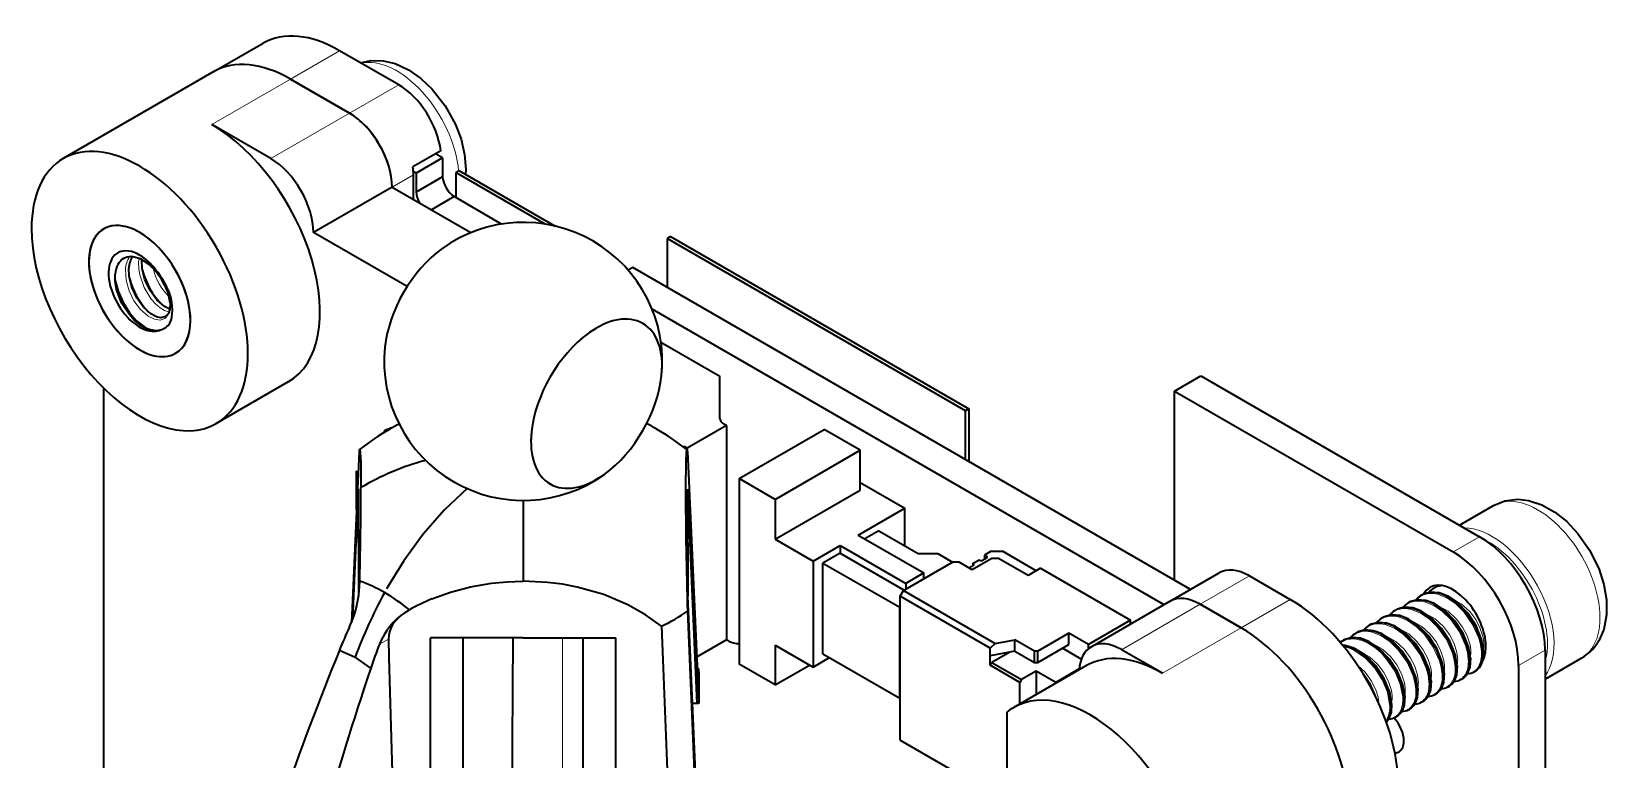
# Model space of a CAD drawing. Extents: x 377 to 822, y 181 to 641.
# Drawn here: x 672.77 to 706.75, y 615.45 to 631.16 of the extents above; entities that cross this region are included whole.
import ezdxf

# ---------------------------------------------------------------- set-up
doc = ezdxf.new("R2010")
doc.units = 0

msp = doc.modelspace()

# ---------------------------------------------------------------- linework, layer by layer
at = {"color": 7, "lineweight": 35, "ltscale": 0.030619}
for p, q in [((676.71, 630.29), (677.771, 630.903)), ((691.582, 619.093), (692.643, 619.706))]:
    msp.add_line(p, q, dxfattribs=at)
at = {"color": 7, "lineweight": 13, "ltscale": 0.030619}
for p, q in [((678.36, 630.127), (679.421, 630.739)), ((679.633, 629.392), (680.694, 630.004)), ((697.982, 618.798), (699.043, 619.41)), ((698.866, 618.288), (699.927, 618.9))]:
    msp.add_line(p, q, dxfattribs=at)
at = {"color": 7, "lineweight": 35, "ltscale": 0.036742}
for p, q in [((680.694, 630.004), (679.421, 630.739)), ((678.36, 630.127), (679.633, 629.392)), ((679.633, 629.392), (678.36, 630.127))]:
    msp.add_line(p, q, dxfattribs=at)
at = {"color": 7, "lineweight": 35, "ltscale": 0.093897}
msp.add_line((676.71, 630.29), (673.458, 628.412), dxfattribs=at)
at = {"color": 7, "lineweight": 13, "ltscale": 0.048991}
msp.add_line((678.36, 630.127), (676.663, 629.147), dxfattribs=at)
at = {"color": 7, "lineweight": 13, "ltscale": 0.048989}
for p, q in [((679.633, 629.392), (677.936, 628.412)), ((697.982, 618.798), (696.285, 617.818))]:
    msp.add_line(p, q, dxfattribs=at)
at = {"color": 7, "lineweight": 35, "ltscale": 0.036743}
msp.add_line((677.936, 628.412), (676.663, 629.147), dxfattribs=at)
at = {"color": 7, "lineweight": 35, "ltscale": 0.017352}
msp.add_line((681.602, 628.582), (681.001, 628.235), dxfattribs=at)
at = {"color": 7, "lineweight": 35, "ltscale": 0.004398}
msp.add_line((681.642, 628.429), (681.49, 628.517), dxfattribs=at)
at = {"color": 7, "lineweight": 35, "ltscale": 0.016432}
for p, q in [((681.642, 628.429), (681.073, 628.1)), ((681.642, 628.021), (681.073, 627.692)), ((697.428, 623.397), (697.997, 623.726))]:
    msp.add_line(p, q, dxfattribs=at)
at = {"color": 7, "lineweight": 35, "ltscale": 0.010208}
for p, q in [((681.642, 628.429), (681.642, 628.021)), ((681.073, 628.1), (681.073, 627.692))]:
    msp.add_line(p, q, dxfattribs=at)
at = {"color": 7, "lineweight": 13, "ltscale": 0.013267}
msp.add_line((680.552, 627.8), (681.012, 628.065), dxfattribs=at)
at = {"color": 7, "lineweight": 35, "ltscale": 0.00181}
msp.add_line((681.073, 628.1), (681.01, 628.136), dxfattribs=at)
at = {"color": 7, "lineweight": 35, "ltscale": 0.013268}
msp.add_line((681.012, 627.534), (681.012, 628.065), dxfattribs=at)
at = {"color": 7, "lineweight": 35, "ltscale": 0.002042}
for p, q in [((681.995, 628.154), (681.925, 628.113)), ((692.992, 623.014), (692.921, 622.973)), ((693.332, 619.859), (693.332, 619.777))]:
    msp.add_line(p, q, dxfattribs=at)
at = {"color": 7, "lineweight": 35, "ltscale": 0.013544}
msp.add_line((681.925, 628.113), (681.925, 627.572), dxfattribs=at)
at = {"color": 7, "lineweight": 35, "ltscale": 0.055654}
msp.add_line((683.853, 627), (681.925, 628.113), dxfattribs=at)
at = {"color": 7, "lineweight": 35, "ltscale": 0.059807}
msp.add_line((681.995, 628.154), (684.067, 626.958), dxfattribs=at)
at = {"color": 7, "lineweight": 35, "ltscale": 0.04899}
for p, q in [((680.552, 627.8), (678.855, 626.82)), ((689.846, 617.727), (689.846, 619.687)), ((691.501, 616.772), (691.501, 618.732)), ((697.333, 618.862), (695.635, 617.883))]:
    msp.add_line(p, q, dxfattribs=at)
at = {"color": 7, "lineweight": 35, "ltscale": 0.049107}
msp.add_line((680.552, 627.8), (682.253, 626.818), dxfattribs=at)
at = {"color": 7, "lineweight": 35, "ltscale": 0.014102}
msp.add_line((681.889, 627.592), (681.401, 627.31), dxfattribs=at)
at = {"color": 7, "lineweight": 35, "ltscale": 0.029553}
msp.add_line((682.913, 627.001), (681.889, 627.592), dxfattribs=at)
at = {"color": 7, "lineweight": 35, "ltscale": 0.058329}
msp.add_line((680.876, 625.653), (678.855, 626.82), dxfattribs=at)
at = {"color": 7, "lineweight": 35, "ltscale": 0.002041}
msp.add_line((686.555, 626.73), (686.484, 626.689), dxfattribs=at)
at = {"color": 7, "lineweight": 35, "ltscale": 0.026404}
for p, q in [((686.484, 626.689), (686.484, 625.633)), ((692.921, 621.917), (692.921, 622.973))]:
    msp.add_line(p, q, dxfattribs=at)
at = {"color": 7, "lineweight": 35, "ltscale": 0.185817}
msp.add_line((692.921, 622.973), (686.484, 626.689), dxfattribs=at)
at = {"color": 7, "lineweight": 35, "ltscale": 0.185819}
msp.add_line((686.555, 626.73), (692.992, 623.014), dxfattribs=at)
at = {"color": 7, "lineweight": 35, "ltscale": 0.000546659}
msp.add_line((675.158, 626.233), (675.157, 626.211), dxfattribs=at)
at = {"color": 7, "lineweight": 35, "ltscale": 0.000505142}
msp.add_line((675.553, 625.878), (675.543, 625.861), dxfattribs=at)
at = {"color": 7, "lineweight": 35, "ltscale": 0.002812}
msp.add_line((685.743, 626.061), (685.646, 626.005), dxfattribs=at)
at = {"color": 7, "lineweight": 35, "ltscale": 0.347245}
msp.add_line((697.772, 619.116), (685.743, 626.061), dxfattribs=at)
at = {"color": 7, "lineweight": 35, "ltscale": 0.318718}
msp.add_line((697.203, 618.787), (686.162, 625.162), dxfattribs=at)
at = {"color": 7, "lineweight": 35, "ltscale": 0.0367}
msp.add_line((686.352, 624.451), (687.623, 623.717), dxfattribs=at)
at = {"color": 7, "lineweight": 35, "ltscale": 0.455643}
msp.add_line((674.33, 623.463), (674.33, 605.237), dxfattribs=at)
at = {"color": 7, "lineweight": 35, "ltscale": 0.044908}
msp.add_line((678.313, 623.595), (676.758, 622.697), dxfattribs=at)
at = {"color": 7, "lineweight": 35, "ltscale": 0.022701}
msp.add_line((687.623, 622.809), (687.623, 623.717), dxfattribs=at)
at = {"color": 7, "lineweight": 35, "ltscale": 0.173506}
msp.add_line((697.997, 623.726), (704.008, 620.256), dxfattribs=at)
at = {"color": 7, "lineweight": 35, "ltscale": 0.173505}
msp.add_line((697.428, 623.397), (703.438, 619.927), dxfattribs=at)
at = {"color": 7, "lineweight": 35, "ltscale": 0.102063}
msp.add_line((697.428, 619.315), (697.428, 623.397), dxfattribs=at)
at = {"color": 7, "lineweight": 35, "ltscale": 0.028445}
msp.add_line((692.992, 623.014), (692.992, 621.876), dxfattribs=at)
at = {"color": 7, "lineweight": 35, "ltscale": 0.000861375}
msp.add_line((680.387, 622.507), (680.388, 622.541), dxfattribs=at)
at = {"color": 7, "lineweight": 35, "ltscale": 0.000839233}
msp.add_line((680.388, 622.508), (680.388, 622.541), dxfattribs=at)
at = {"color": 7, "lineweight": 35, "ltscale": 0.024495}
msp.add_line((687.765, 622.656), (686.916, 622.166), dxfattribs=at)
at = {"color": 7, "lineweight": 35, "ltscale": 0.001545}
msp.add_line((687.765, 622.656), (687.711, 622.687), dxfattribs=at)
at = {"color": 7, "lineweight": 35, "ltscale": 0.115596}
msp.add_line((687.765, 622.656), (687.765, 618.032), dxfattribs=at)
at = {"color": 7, "lineweight": 35, "ltscale": 0.053073}
msp.add_line((688.036, 621.508), (689.875, 622.569), dxfattribs=at)
at = {"color": 7, "lineweight": 35, "ltscale": 0.022453}
msp.add_line((690.652, 622.12), (689.875, 622.569), dxfattribs=at)
at = {"color": 7, "lineweight": 35, "ltscale": 0.092337}
msp.add_line((679.839, 622.092), (679.674, 618.402), dxfattribs=at)
at = {"color": 7, "lineweight": 35, "ltscale": 0.000875854}
msp.add_line((686.87, 622.193), (686.835, 622.193), dxfattribs=at)
at = {"color": 7, "lineweight": 35, "ltscale": 0.000650671}
msp.add_line((686.868, 622.167), (686.87, 622.193), dxfattribs=at)
at = {"color": 7, "lineweight": 35, "ltscale": 0.001346}
msp.add_line((686.916, 622.166), (686.87, 622.193), dxfattribs=at)
at = {"color": 7, "lineweight": 35, "ltscale": 0.001138}
msp.add_line((686.916, 622.166), (686.916, 622.12), dxfattribs=at)
at = {"color": 7, "lineweight": 35, "ltscale": 0.13559}
msp.add_line((686.922, 622.092), (687.165, 616.673), dxfattribs=at)
at = {"color": 7, "lineweight": 35, "ltscale": 0.053071}
msp.add_line((688.814, 621.059), (690.652, 622.12), dxfattribs=at)
at = {"color": 7, "lineweight": 35, "ltscale": 0.021432}
for p, q in [((690.652, 621.263), (690.652, 622.12)), ((688.814, 617.915), (688.814, 617.058)), ((688.814, 617.058), (689.556, 617.487))]:
    msp.add_line(p, q, dxfattribs=at)
at = {"color": 7, "lineweight": 35, "ltscale": 0.020412}
msp.add_line((679.774, 621.666), (679.774, 620.849), dxfattribs=at)
at = {"color": 7, "lineweight": 35, "ltscale": 0.001306}
msp.add_line((679.819, 621.64), (679.774, 621.666), dxfattribs=at)
at = {"color": 7, "lineweight": 35, "ltscale": 0.001736}
msp.add_line((679.774, 621.666), (679.818, 621.612), dxfattribs=at)
at = {"color": 7, "lineweight": 35, "ltscale": 0.100021}
msp.add_line((688.036, 621.508), (688.036, 617.507), dxfattribs=at)
at = {"color": 7, "lineweight": 35, "ltscale": 0.022454}
for p, q in [((688.814, 621.059), (688.036, 621.508)), ((688.814, 617.058), (688.036, 617.507))]:
    msp.add_line(p, q, dxfattribs=at)
at = {"color": 7, "lineweight": 35, "ltscale": 0.02776}
msp.add_line((690.652, 621.426), (691.614, 620.871), dxfattribs=at)
at = {"color": 7, "lineweight": 35, "ltscale": 0.06991}
msp.add_line((679.706, 618.486), (679.829, 621.279), dxfattribs=at)
at = {"color": 7, "lineweight": 35, "ltscale": 0.028868}
for p, q in [((679.829, 620.125), (679.829, 621.279)), ((686.933, 620.125), (686.933, 621.279))]:
    msp.add_line(p, q, dxfattribs=at)
at = {"color": 7, "lineweight": 35, "ltscale": 0.043626}
msp.add_line((683.381, 621.039), (683.381, 619.293), dxfattribs=at)
at = {"color": 7, "lineweight": 35, "ltscale": 0.115707}
msp.add_line((687.136, 616.656), (686.933, 621.279), dxfattribs=at)
at = {"color": 7, "lineweight": 35, "ltscale": 0.053072}
msp.add_line((688.814, 620.201), (690.652, 621.263), dxfattribs=at)
at = {"color": 7, "lineweight": 35, "ltscale": 0.021434}
msp.add_line((688.814, 621.059), (688.814, 620.201), dxfattribs=at)
at = {"color": 7, "lineweight": 35, "ltscale": 0.000364382}
msp.add_line((679.774, 620.849), (679.783, 620.838), dxfattribs=at)
at = {"color": 7, "lineweight": 35, "ltscale": 0.029088}
msp.add_line((690.607, 620.289), (691.614, 620.871), dxfattribs=at)
at = {"color": 7, "lineweight": 35, "ltscale": 0.020413}
msp.add_line((691.614, 620.054), (691.614, 620.871), dxfattribs=at)
at = {"color": 7, "lineweight": 35, "ltscale": 0.021302}
msp.add_line((703.575, 620.506), (704.313, 620.932), dxfattribs=at)
at = {"color": 7, "lineweight": 35, "ltscale": 0.008676}
msp.add_line((691.048, 620.381), (690.748, 620.208), dxfattribs=at)
at = {"color": 7, "lineweight": 35, "ltscale": 0.024494}
msp.add_line((691.048, 620.381), (691.897, 619.891), dxfattribs=at)
at = {"color": 7, "lineweight": 35, "ltscale": 0.028867}
for p, q in [((679.829, 620.125), (679.829, 618.97)), ((686.933, 620.125), (686.933, 618.97))]:
    msp.add_line(p, q, dxfattribs=at)
at = {"color": 7, "lineweight": 35, "ltscale": 0.023679}
for p, q in [((688.814, 620.201), (689.634, 619.728)), ((688.814, 617.915), (689.634, 617.442))]:
    msp.add_line(p, q, dxfattribs=at)
at = {"color": 7, "lineweight": 35, "ltscale": 0.016841}
msp.add_line((689.634, 619.728), (690.218, 620.065), dxfattribs=at)
at = {"color": 7, "lineweight": 35, "ltscale": 0.040825}
for p, q in [((690.218, 620.065), (691.632, 619.248)), ((690.607, 620.289), (692.021, 619.473))]:
    msp.add_line(p, q, dxfattribs=at)
at = {"color": 7, "lineweight": 35, "ltscale": 0.004083}
msp.add_line((690.218, 620.065), (690.218, 619.901), dxfattribs=at)
at = {"color": 7, "lineweight": 13, "ltscale": 0.016433}
msp.add_line((703.438, 619.927), (704.008, 620.256), dxfattribs=at)
at = {"color": 7, "lineweight": 35, "ltscale": 0.012694}
msp.add_line((679.854, 619.296), (679.865, 619.804), dxfattribs=at)
at = {"color": 7, "lineweight": 35, "ltscale": 0.057155}
msp.add_line((689.634, 619.728), (689.634, 617.442), dxfattribs=at)
at = {"color": 7, "lineweight": 35, "ltscale": 0.010718}
msp.add_line((690.218, 619.901), (689.846, 619.687), dxfattribs=at)
at = {"color": 7, "lineweight": 35, "ltscale": 0.047765}
for p, q in [((689.846, 619.687), (691.501, 618.732)), ((689.846, 617.727), (691.501, 616.772))]:
    msp.add_line(p, q, dxfattribs=at)
at = {"color": 7, "lineweight": 35, "ltscale": 0.039895}
msp.add_line((690.218, 619.901), (691.6, 619.103), dxfattribs=at)
at = {"color": 7, "lineweight": 35, "ltscale": 0.010608}
msp.add_line((691.897, 619.891), (692.321, 619.891), dxfattribs=at)
at = {"color": 7, "lineweight": 35, "ltscale": 0.009277}
msp.add_line((692.321, 619.891), (692.643, 619.706), dxfattribs=at)
at = {"color": 7, "lineweight": 35, "ltscale": 0.003535}
for p, q in [((692.784, 619.706), (692.643, 619.706)), ((693.633, 619.787), (693.491, 619.787))]:
    msp.add_line(p, q, dxfattribs=at)
at = {"color": 7, "lineweight": 35, "ltscale": 0.008165}
msp.add_line((693.067, 619.542), (692.784, 619.706), dxfattribs=at)
at = {"color": 7, "lineweight": 35, "ltscale": 0.012248}
for p, q in [((693.491, 619.787), (693.067, 619.542)), ((695.577, 617.93), (695.153, 618.175)), ((693.986, 617.787), (694.41, 617.542)), ((694.87, 617.113), (694.446, 617.358))]:
    msp.add_line(p, q, dxfattribs=at)
at = {"color": 7, "lineweight": 35, "ltscale": 0.001074}
msp.add_line((693.079, 619.674), (693.079, 619.631), dxfattribs=at)
at = {"color": 7, "lineweight": 35, "ltscale": 0.003061}
msp.add_line((693.086, 619.684), (693.192, 619.745), dxfattribs=at)
at = {"color": 7, "lineweight": 35, "ltscale": 0.000204405}
msp.add_line((693.228, 619.745), (693.235, 619.741), dxfattribs=at)
at = {"color": 7, "lineweight": 35, "ltscale": 0.003316}
msp.add_line((693.27, 619.741), (693.385, 619.808), dxfattribs=at)
at = {"color": 7, "lineweight": 35, "ltscale": 0.004084}
msp.add_line((693.474, 619.94), (693.332, 619.859), dxfattribs=at)
at = {"color": 7, "lineweight": 35, "ltscale": 0.001531}
msp.add_line((693.332, 619.859), (693.385, 619.828), dxfattribs=at)
at = {"color": 7, "lineweight": 13, "ltscale": 0.000511169}
msp.add_line((693.385, 619.828), (693.385, 619.808), dxfattribs=at)
at = {"color": 7, "lineweight": 35, "ltscale": 0.006186}
msp.add_line((693.474, 619.94), (693.721, 619.94), dxfattribs=at)
at = {"color": 7, "lineweight": 35, "ltscale": 0.018372}
for p, q in [((694.269, 619.42), (693.633, 619.787)), ((694.092, 617.113), (693.456, 617.481))]:
    msp.add_line(p, q, dxfattribs=at)
at = {"color": 7, "lineweight": 35, "ltscale": 0.020923}
msp.add_line((694.446, 619.522), (693.721, 619.94), dxfattribs=at)
at = {"color": 7, "lineweight": 35, "ltscale": 0.011227}
for p, q in [((692.021, 619.473), (691.632, 619.248)), ((693.88, 617.766), (693.491, 617.542))]:
    msp.add_line(p, q, dxfattribs=at)
at = {"color": 7, "lineweight": 35, "ltscale": 0.003154}
for p, q in [((692.021, 619.347), (692.021, 619.473)), ((691.632, 619.248), (691.632, 619.122))]:
    msp.add_line(p, q, dxfattribs=at)
at = {"color": 7, "lineweight": 35, "ltscale": 0.002807}
msp.add_line((692.996, 619.583), (693.093, 619.639), dxfattribs=at)
at = {"color": 7, "lineweight": 35, "ltscale": 0.000203085}
msp.add_line((693.086, 619.664), (693.093, 619.66), dxfattribs=at)
at = {"color": 7, "lineweight": 13, "ltscale": 0.000714111}
msp.add_line((693.086, 619.664), (693.086, 619.635), dxfattribs=at)
at = {"color": 7, "lineweight": 13, "ltscale": 0.000509644}
msp.add_line((693.093, 619.66), (693.093, 619.639), dxfattribs=at)
at = {"color": 7, "lineweight": 35, "ltscale": 0.007756}
msp.add_line((694.538, 619.575), (694.269, 619.42), dxfattribs=at)
at = {"color": 7, "lineweight": 35, "ltscale": 0.056135}
for p, q in [((694.538, 619.575), (696.482, 618.452)), ((693.456, 617.848), (691.511, 618.971)), ((691.511, 615.868), (693.456, 614.745))]:
    msp.add_line(p, q, dxfattribs=at)
at = {"color": 7, "lineweight": 35, "ltscale": 0.030617}
msp.add_line((697.333, 618.862), (698.393, 619.475), dxfattribs=at)
at = {"color": 7, "lineweight": 35, "ltscale": 0.025516}
for p, q in [((699.043, 619.41), (699.927, 618.9)), ((698.866, 618.288), (697.982, 618.798)), ((697.982, 618.798), (698.866, 618.288))]:
    msp.add_line(p, q, dxfattribs=at)
at = {"color": 7, "lineweight": 35, "ltscale": 0.00269}
msp.add_line((679.852, 619.189), (679.854, 619.296), dxfattribs=at)
at = {"color": 7, "lineweight": 35, "ltscale": 0.000200698}
msp.add_line((680.385, 619.043), (680.389, 619.05), dxfattribs=at)
at = {"color": 7, "lineweight": 35, "ltscale": 3.20798e-05}
msp.add_line((680.389, 619.05), (680.39, 619.051), dxfattribs=at)
at = {"color": 7, "lineweight": 35, "ltscale": 0.003536}
msp.add_line((691.511, 618.971), (691.582, 619.093), dxfattribs=at)
at = {"color": 7, "lineweight": 35, "ltscale": 0.057156}
msp.add_line((691.582, 619.093), (693.562, 617.95), dxfattribs=at)
at = {"color": 7, "lineweight": 35, "ltscale": 0.0005483}
for p, q in [((702.755, 618.993), (702.774, 619.004)), ((702.19, 618.666), (702.208, 618.677)), ((701.624, 618.34), (701.643, 618.351)), ((701.058, 618.013), (701.077, 618.024)), ((703.897, 617.343), (703.916, 617.354)), ((703.331, 617.016), (703.35, 617.027)), ((702.2, 616.363), (702.219, 616.374))]:
    msp.add_line(p, q, dxfattribs=at)
at = {"color": 7, "lineweight": 35, "ltscale": 0.000547538}
for p, q in [((703.038, 619.156), (703.057, 619.167)), ((702.472, 618.83), (702.491, 618.841)), ((701.341, 618.177), (701.36, 618.188)), ((703.614, 617.179), (703.633, 617.19)), ((702.482, 616.526), (702.501, 616.537))]:
    msp.add_line(p, q, dxfattribs=at)
at = {"color": 7, "lineweight": 35, "ltscale": 0.000245899}
msp.add_line((679.828, 618.96), (679.829, 618.97), dxfattribs=at)
at = {"color": 7, "lineweight": 35, "ltscale": 0.002696}
msp.add_line((680.833, 618.623), (680.925, 618.678), dxfattribs=at)
at = {"color": 7, "lineweight": 35, "ltscale": 0.351497}
msp.add_line((686.922, 618.648), (687.524, 604.601), dxfattribs=at)
at = {"color": 7, "lineweight": 35, "ltscale": 0.13424}
msp.add_line((687.168, 613.606), (686.933, 618.97), dxfattribs=at)
at = {"color": 7, "lineweight": 35, "ltscale": 0.000294688}
for p, q in [((691.511, 618.738), (691.501, 618.732)), ((691.511, 616.778), (691.501, 616.772))]:
    msp.add_line(p, q, dxfattribs=at)
at = {"color": 7, "lineweight": 35, "ltscale": 0.077567}
msp.add_line((691.511, 615.868), (691.511, 618.971), dxfattribs=at)
at = {"color": 7, "lineweight": 35, "ltscale": 0.351962}
msp.add_line((686.363, 618.325), (686.93, 604.258), dxfattribs=at)
at = {"color": 7, "lineweight": 35, "ltscale": 0.026127}
msp.add_line((696.482, 618.452), (695.577, 617.93), dxfattribs=at)
at = {"color": 7, "lineweight": 35, "ltscale": 0.002022}
msp.add_line((696.482, 618.371), (696.482, 618.452), dxfattribs=at)
at = {"color": 7, "lineweight": 35, "ltscale": 0.000546216}
for p, q in [((701.907, 618.503), (701.926, 618.514)), ((703.048, 616.853), (703.067, 616.864))]:
    msp.add_line(p, q, dxfattribs=at)
at = {"color": 7, "lineweight": 13, "ltscale": 0.005605}
msp.add_line((680.474, 618.047), (680.28, 617.935), dxfattribs=at)
at = {"color": 7, "lineweight": 35, "ltscale": 0.010009}
msp.add_line((680.474, 618.047), (680.485, 617.647), dxfattribs=at)
at = {"color": 7, "lineweight": 35, "ltscale": 0.345399}
for p, q in [((681.381, 604.258), (681.381, 618.074)), ((685.381, 604.258), (685.381, 618.074))]:
    msp.add_line(p, q, dxfattribs=at)
at = {"color": 7, "lineweight": 35, "ltscale": 0.05}
for q in [(681.381, 618.074), (685.381, 618.074)]:
    msp.add_line((683.381, 618.074), q, dxfattribs=at)
at = {"color": 7, "lineweight": 35, "ltscale": 0.253163}
for p, q in [((682.088, 607.947), (682.088, 618.074)), ((684.674, 607.947), (684.674, 618.074))]:
    msp.add_line(p, q, dxfattribs=at)
at = {"color": 7, "lineweight": 35, "ltscale": 0.21584}
msp.add_line((682.088, 609.44), (682.088, 618.074), dxfattribs=at)
at = {"color": 7, "lineweight": 35, "ltscale": 0.193214}
msp.add_line((683.158, 618.074), (683.106, 610.345), dxfattribs=at)
at = {"color": 7, "lineweight": 13, "ltscale": 0.209367}
msp.add_line((684.225, 618.074), (684.225, 609.699), dxfattribs=at)
at = {"color": 7, "lineweight": 35, "ltscale": 0.01858}
msp.add_line((687.765, 618.032), (687.121, 617.66), dxfattribs=at)
at = {"color": 7, "lineweight": 35, "ltscale": 0.001547}
msp.add_line((687.818, 618.001), (687.765, 618.032), dxfattribs=at)
at = {"color": 7, "lineweight": 35, "ltscale": 0.010801}
msp.add_line((693.562, 617.95), (693.986, 618.032), dxfattribs=at)
at = {"color": 7, "lineweight": 35, "ltscale": 0.012247}
msp.add_line((694.41, 617.787), (693.986, 618.032), dxfattribs=at)
at = {"color": 7, "lineweight": 35, "ltscale": 0.006123}
for p, q in [((693.986, 617.787), (693.986, 618.032)), ((695.153, 617.93), (695.153, 618.175))]:
    msp.add_line(p, q, dxfattribs=at)
at = {"color": 7, "lineweight": 35, "ltscale": 0.019392}
for p, q in [((695.153, 618.175), (694.481, 617.787)), ((694.481, 617.542), (695.153, 617.93))]:
    msp.add_line(p, q, dxfattribs=at)
at = {"color": 7, "lineweight": 13, "ltscale": 0.04899}
msp.add_line((698.866, 618.288), (697.169, 617.308), dxfattribs=at)
at = {"color": 7, "lineweight": 35, "ltscale": 0.009303}
msp.add_line((679.416, 617.81), (679.754, 617.654), dxfattribs=at)
at = {"color": 7, "lineweight": 35, "ltscale": 0.010259}
msp.add_line((680.092, 617.42), (679.754, 617.654), dxfattribs=at)
at = {"color": 7, "lineweight": 35, "ltscale": 0.334859}
msp.add_line((680.485, 617.647), (680.852, 604.258), dxfattribs=at)
at = {"color": 7, "lineweight": 35, "ltscale": 0.010206}
msp.add_line((689.634, 617.442), (689.988, 617.646), dxfattribs=at)
at = {"color": 7, "lineweight": 35, "ltscale": 0.00368}
msp.add_line((693.562, 617.95), (693.456, 617.848), dxfattribs=at)
at = {"color": 7, "lineweight": 35, "ltscale": 0.004082}
msp.add_line((693.456, 617.685), (693.456, 617.848), dxfattribs=at)
at = {"color": 7, "lineweight": 35, "ltscale": 0.013502}
msp.add_line((693.986, 617.787), (693.456, 617.685), dxfattribs=at)
at = {"color": 7, "lineweight": 35, "ltscale": 0.005104}
msp.add_line((693.456, 617.481), (693.456, 617.685), dxfattribs=at)
at = {"color": 7, "lineweight": 35, "ltscale": 0.001767}
for p, q in [((694.481, 617.787), (694.41, 617.787)), ((693.456, 617.481), (693.491, 617.542)), ((694.41, 617.542), (694.481, 617.542))]:
    msp.add_line(p, q, dxfattribs=at)
at = {"color": 7, "lineweight": 35, "ltscale": 0.006125}
for p, q in [((694.41, 617.542), (694.41, 617.787)), ((694.481, 617.542), (694.481, 617.787))]:
    msp.add_line(p, q, dxfattribs=at)
at = {"color": 7, "lineweight": 35, "ltscale": 0.011777}
msp.add_line((695.419, 617.613), (695.011, 617.848), dxfattribs=at)
at = {"color": 7, "lineweight": 35, "ltscale": 0.00219}
msp.add_line((695.577, 617.842), (695.577, 617.93), dxfattribs=at)
at = {"color": 7, "lineweight": 35, "ltscale": 0.025515}
msp.add_line((697.169, 617.308), (696.285, 617.818), dxfattribs=at)
at = {"color": 7, "lineweight": 13, "ltscale": 0.016432}
msp.add_line((704.852, 617.478), (705.422, 617.806), dxfattribs=at)
at = {"color": 7, "lineweight": 35}
for p, q in [((705.422, 617.806), (705.422, 594.128)), ((704.852, 617.478), (704.852, 593.799))]:
    msp.add_line(p, q, dxfattribs=at)
at = {"color": 7, "lineweight": 35, "ltscale": 0.022834}
msp.add_line((705.422, 617.184), (706.213, 617.641), dxfattribs=at)
at = {"color": 7, "lineweight": 35, "ltscale": 0.000963922}
msp.add_line((687.132, 617.418), (687.165, 617.398), dxfattribs=at)
at = {"color": 7, "lineweight": 35, "ltscale": 0.001482}
msp.add_line((687.165, 617.339), (687.165, 617.398), dxfattribs=at)
at = {"color": 7, "lineweight": 35, "ltscale": 0.017085}
msp.add_line((687.166, 617.339), (687.166, 616.656), dxfattribs=at)
at = {"color": 7, "lineweight": 35, "ltscale": 0.018371}
msp.add_line((693.491, 617.542), (694.128, 617.174), dxfattribs=at)
at = {"color": 7, "lineweight": 35, "ltscale": 0.04491}
msp.add_line((695.519, 617.471), (693.964, 616.573), dxfattribs=at)
at = {"color": 7, "lineweight": 35, "ltscale": 0.009185}
msp.add_line((694.446, 617.358), (694.128, 617.174), dxfattribs=at)
at = {"color": 7, "lineweight": 35, "ltscale": 0.012669}
msp.add_line((694.446, 617.358), (694.446, 616.851), dxfattribs=at)
at = {"color": 7, "lineweight": 35, "ltscale": 0.014492}
msp.add_line((695.372, 617.403), (694.87, 617.113), dxfattribs=at)
at = {"color": 7, "lineweight": 35, "ltscale": 0.001768}
msp.add_line((694.128, 617.174), (694.092, 617.113), dxfattribs=at)
at = {"color": 7, "lineweight": 35, "ltscale": 0.011649}
msp.add_line((694.092, 616.647), (694.092, 617.113), dxfattribs=at)
at = {"color": 7, "lineweight": 35, "ltscale": 0.000421143}
msp.add_line((694.87, 617.113), (694.87, 617.096), dxfattribs=at)
at = {"color": 7, "lineweight": 35, "ltscale": 0.003278}
msp.add_line((687.165, 616.656), (687.034, 616.656), dxfattribs=at)
at = {"color": 7, "lineweight": 13, "ltscale": 0.000686181}
msp.add_line((701.839, 616.67), (701.84, 616.642), dxfattribs=at)
at = {"color": 7, "lineweight": 35, "ltscale": 0.00054698}
msp.add_line((702.765, 616.689), (702.784, 616.7), dxfattribs=at)
at = {"color": 7, "lineweight": 35, "ltscale": 0.083582}
msp.add_line((693.811, 616.389), (693.811, 613.046), dxfattribs=at)
at = {"color": 7, "lineweight": 13, "ltscale": 0.000823556}
msp.add_line((701.987, 616.281), (702.006, 616.308), dxfattribs=at)
at = {"color": 7, "lineweight": 35}
for points in [[(679.872, 630.478), (680.097, 630.528), (680.357, 630.524), (680.615, 630.463), (680.907, 630.329), (681.174, 630.142), (681.417, 629.912), (681.697, 629.552), (681.919, 629.148), (682.039, 628.829), (682.115, 628.504), (682.142, 628.179), (682.138, 628.072)], [(675.294, 626.143), (675.125, 626.25), (674.957, 626.296), (674.922, 626.298)], [(675.759, 625.161), (675.64, 625.221), (675.477, 625.364), (675.331, 625.564), (675.221, 625.799), (675.162, 626.041), (675.157, 626.211)], [(674.575, 625.803), (674.64, 625.55), (674.748, 625.305), (674.888, 625.086), (675.039, 624.915), (675.196, 624.789)], [(675.43, 624.702), (675.309, 624.726), (675.205, 624.771), (675.109, 624.831), (674.998, 624.923), (674.879, 625.054), (674.719, 625.303), (674.609, 625.589), (674.578, 625.766), (674.577, 625.92)], [(675.662, 625.003), (675.564, 624.981), (675.467, 625.001), (675.35, 625.063), (675.189, 625.207), (675.044, 625.407), (674.937, 625.64), (674.879, 625.88), (674.874, 626.048)], [(675.766, 625.303), (675.719, 625.523), (675.611, 625.755), (675.541, 625.863)], [(675.766, 625.303), (675.76, 625.168), (675.727, 625.071), (675.662, 625.003)], [(679.851, 622.134), (679.852, 622.135), (679.854, 622.134), (679.856, 622.132), (679.859, 622.122), (679.866, 622.074), (679.875, 621.865), (679.881, 621.314)], [(686.91, 622.134), (686.909, 622.135), (686.907, 622.134), (686.906, 622.132), (686.902, 622.122), (686.896, 622.074), (686.886, 621.865), (686.881, 621.314)], [(682.17, 621.295), (681.683, 620.834), (681.224, 620.31), (680.804, 619.737), (680.432, 619.128)], [(704.313, 620.932), (704.556, 621.031), (704.831, 621.064), (705.065, 621.038), (705.353, 620.944), (705.633, 620.786), (705.891, 620.58), (706.122, 620.334), (706.385, 619.958), (706.586, 619.545), (706.688, 619.222), (706.744, 618.896), (706.747, 618.573), (706.687, 618.257), (706.579, 618.01), (706.551, 617.964)], [(681.407, 618.914), (681.815, 619.062), (682.245, 619.174), (682.693, 619.25), (683.035, 619.282), (683.381, 619.294)], [(686.363, 618.325), (686.02, 618.57), (685.636, 618.787), (685.117, 619.005), (684.547, 619.167), (684.228, 619.228), (683.901, 619.269), (683.381, 619.293)], [(704.093, 617.799), (704.051, 618.041), (703.935, 618.33), (703.757, 618.604), (703.535, 618.833), (703.321, 618.975), (703.135, 619.045), (702.952, 619.059), (702.8, 619.018), (702.774, 619.004)], [(703.528, 617.472), (703.485, 617.714), (703.369, 618.004), (703.191, 618.277), (702.969, 618.506), (702.755, 618.649), (702.569, 618.718), (702.386, 618.733), (702.234, 618.691), (702.208, 618.677)], [(703.81, 617.636), (703.768, 617.878), (703.652, 618.167), (703.474, 618.441), (703.252, 618.669), (703.038, 618.812), (702.852, 618.882), (702.669, 618.896), (702.517, 618.854), (702.491, 618.841)], [(702.962, 617.146), (702.92, 617.388), (702.803, 617.677), (702.626, 617.951), (702.404, 618.179), (702.189, 618.322), (702.003, 618.392), (701.82, 618.406), (701.669, 618.365), (701.643, 618.351)], [(703.245, 617.309), (703.202, 617.551), (703.086, 617.84), (702.909, 618.114), (702.686, 618.343), (702.472, 618.485), (702.286, 618.555), (702.103, 618.569), (701.951, 618.528), (701.926, 618.514)], [(702.396, 616.819), (702.354, 617.061), (702.238, 617.35), (702.06, 617.624), (701.838, 617.853), (701.624, 617.996), (701.438, 618.065), (701.255, 618.079), (701.103, 618.038), (701.077, 618.024)], [(702.679, 616.982), (702.637, 617.224), (702.521, 617.514), (702.343, 617.788), (702.121, 618.016), (701.906, 618.159), (701.721, 618.228), (701.538, 618.243), (701.386, 618.201), (701.36, 618.188)], [(702.113, 616.656), (702.07, 616.9), (701.952, 617.192), (701.771, 617.468), (701.546, 617.697), (701.296, 617.854), (701.112, 617.91), (701.052, 617.917)], [(703.81, 617.636), (703.797, 617.44), (703.745, 617.304)], [(704.093, 617.799), (704.08, 617.603), (704.028, 617.467)], [(703.245, 617.309), (703.231, 617.113), (703.18, 616.977)], [(703.528, 617.472), (703.514, 617.276), (703.462, 617.141)], [(702.679, 616.982), (702.666, 616.786), (702.614, 616.651)], [(702.962, 617.146), (702.948, 616.95), (702.897, 616.814)], [(702.113, 616.656), (702.1, 616.46), (702.048, 616.324)], [(702.396, 616.819), (702.383, 616.623), (702.331, 616.487)]]:
    msp.add_lwpolyline(points, dxfattribs=at)
at = {"color": 7, "lineweight": 13}
for points in [[(675.084, 626.18), (675.086, 626.044), (675.108, 625.904), (675.203, 625.63), (675.357, 625.381), (675.45, 625.277), (675.552, 625.191), (675.646, 625.134), (675.741, 625.1)], [(674.801, 626.017), (674.815, 625.791), (674.879, 625.562), (674.985, 625.347), (675.126, 625.157), (675.291, 625.012), (675.424, 624.946), (675.552, 624.93), (675.647, 624.961), (675.717, 625.033), (675.761, 625.15), (675.768, 625.296)], [(675.768, 625.296), (675.748, 625.422), (675.709, 625.552), (675.582, 625.803), (675.543, 625.861)], [(704.049, 617.777), (704.03, 617.921), (703.991, 618.069), (703.859, 618.364), (703.669, 618.633), (703.495, 618.804), (703.304, 618.935), (703.105, 619.014), (702.993, 619.032), (702.886, 619.026), (702.797, 619.001), (702.718, 618.958), (702.646, 618.893)], [(704.068, 617.781), (704.018, 618.051), (703.903, 618.325), (703.738, 618.58), (703.531, 618.799), (703.296, 618.961), (703.173, 619.014), (703.051, 619.043), (702.894, 619.042), (702.755, 618.993)], [(704.087, 617.79), (704.037, 618.06), (703.923, 618.334), (703.758, 618.59), (703.551, 618.81), (703.315, 618.972), (703.193, 619.024), (703.071, 619.054), (702.914, 619.053), (702.774, 619.004)], [(703.483, 617.45), (703.464, 617.594), (703.425, 617.743), (703.293, 618.037), (703.103, 618.306), (702.93, 618.477), (702.738, 618.608), (702.54, 618.688), (702.427, 618.705), (702.32, 618.7), (702.232, 618.675), (702.152, 618.632), (702.08, 618.566)], [(703.503, 617.454), (703.452, 617.724), (703.338, 617.998), (703.172, 618.253), (702.965, 618.473), (702.73, 618.635), (702.607, 618.687), (702.486, 618.716), (702.329, 618.716), (702.19, 618.666)], [(703.522, 617.464), (703.471, 617.734), (703.357, 618.008), (703.192, 618.263), (702.985, 618.483), (702.75, 618.645), (702.627, 618.698), (702.505, 618.727), (702.348, 618.727), (702.208, 618.677)], [(703.766, 617.614), (703.747, 617.758), (703.708, 617.906), (703.576, 618.201), (703.386, 618.469), (703.213, 618.64), (703.021, 618.772), (702.822, 618.851), (702.71, 618.868), (702.603, 618.863), (702.515, 618.838), (702.435, 618.795), (702.363, 618.73)], [(703.785, 617.618), (703.735, 617.888), (703.621, 618.161), (703.455, 618.417), (703.248, 618.636), (703.013, 618.798), (702.89, 618.85), (702.768, 618.88), (702.612, 618.879), (702.472, 618.83)], [(703.805, 617.627), (703.754, 617.897), (703.64, 618.171), (703.475, 618.427), (703.268, 618.646), (703.032, 618.809), (702.91, 618.861), (702.788, 618.891), (702.631, 618.89), (702.491, 618.841)], [(703.129, 618.759), (703.332, 618.647), (703.513, 618.479), (703.642, 618.305), (703.742, 618.115), (703.803, 617.919), (703.819, 617.813)], [(703.412, 618.923), (703.615, 618.81), (703.796, 618.643), (703.925, 618.469), (704.024, 618.278), (704.086, 618.083), (704.102, 617.976)], [(702.918, 617.124), (702.899, 617.268), (702.86, 617.416), (702.728, 617.711), (702.537, 617.979), (702.364, 618.15), (702.173, 618.282), (701.974, 618.361), (701.862, 618.378), (701.755, 618.373), (701.666, 618.348), (701.587, 618.305), (701.514, 618.24)], [(702.937, 617.128), (702.886, 617.398), (702.772, 617.672), (702.607, 617.927), (702.4, 618.146), (702.164, 618.308), (702.042, 618.36), (701.92, 618.39), (701.763, 618.389), (701.624, 618.34)], [(702.956, 617.137), (702.906, 617.407), (702.792, 617.681), (702.626, 617.937), (702.419, 618.156), (702.184, 618.319), (702.061, 618.371), (701.939, 618.401), (701.782, 618.4), (701.643, 618.351)], [(703.2, 617.287), (703.182, 617.431), (703.142, 617.579), (703.01, 617.874), (702.82, 618.143), (702.647, 618.314), (702.456, 618.445), (702.257, 618.524), (702.145, 618.542), (702.037, 618.536), (701.949, 618.512), (701.87, 618.468), (701.797, 618.403)], [(703.22, 617.291), (703.169, 617.561), (703.055, 617.835), (702.889, 618.09), (702.682, 618.309), (702.447, 618.471), (702.325, 618.524), (702.203, 618.553), (702.046, 618.552), (701.907, 618.503)], [(703.239, 617.3), (703.189, 617.57), (703.075, 617.844), (702.909, 618.1), (702.702, 618.32), (702.467, 618.482), (702.344, 618.534), (702.222, 618.564), (702.065, 618.563), (701.926, 618.514)], [(702.564, 618.433), (702.766, 618.32), (702.947, 618.153), (703.077, 617.979), (703.176, 617.788), (703.238, 617.593), (703.253, 617.486)], [(702.846, 618.596), (703.049, 618.483), (703.23, 618.316), (703.36, 618.142), (703.459, 617.952), (703.521, 617.756), (703.536, 617.649)], [(702.352, 616.797), (702.299, 617.074), (702.179, 617.354), (702.005, 617.614), (701.883, 617.748), (701.749, 617.863), (701.615, 617.951), (701.476, 618.014), (701.305, 618.051), (701.145, 618.037), (701.008, 617.969)], [(702.371, 616.801), (702.32, 617.071), (702.206, 617.345), (702.041, 617.6), (701.834, 617.819), (701.599, 617.982), (701.476, 618.034), (701.354, 618.063), (701.197, 618.063), (701.058, 618.013)], [(702.39, 616.81), (702.34, 617.08), (702.226, 617.354), (702.061, 617.61), (701.854, 617.83), (701.618, 617.992), (701.496, 618.045), (701.374, 618.074), (701.216, 618.074), (701.077, 618.024)], [(702.635, 616.961), (702.616, 617.104), (702.577, 617.253), (702.445, 617.547), (702.255, 617.816), (702.081, 617.987), (701.89, 618.119), (701.691, 618.198), (701.579, 618.215), (701.472, 618.21), (701.383, 618.185), (701.304, 618.142), (701.232, 618.076)], [(702.654, 616.964), (702.603, 617.234), (702.489, 617.508), (702.324, 617.764), (702.117, 617.983), (701.881, 618.145), (701.759, 618.197), (701.637, 618.226), (701.48, 618.226), (701.341, 618.177)], [(702.673, 616.974), (702.623, 617.244), (702.509, 617.518), (702.344, 617.773), (702.137, 617.993), (701.901, 618.155), (701.778, 618.208), (701.656, 618.237), (701.499, 618.237), (701.36, 618.188)], [(701.998, 618.106), (702.2, 617.994), (702.381, 617.826), (702.511, 617.652), (702.61, 617.462), (702.672, 617.266), (702.687, 617.159)], [(702.281, 618.27), (702.483, 618.157), (702.664, 617.989), (702.794, 617.815), (702.893, 617.625), (702.955, 617.429), (702.97, 617.323)], [(702.107, 616.647), (702.054, 616.927), (701.933, 617.21), (701.758, 617.471), (701.586, 617.653), (701.394, 617.796), (701.191, 617.888), (701.053, 617.915)], [(702.088, 616.638), (702.037, 616.911), (701.92, 617.187), (701.752, 617.445), (701.586, 617.625), (701.399, 617.77), (701.202, 617.868), (701.065, 617.901)], [(702.069, 616.634), (702.02, 616.898), (701.909, 617.167), (701.747, 617.418), (701.547, 617.633), (701.319, 617.795), (701.2, 617.848), (701.082, 617.88)], [(701.432, 617.78), (701.635, 617.667), (701.816, 617.499), (701.945, 617.326), (702.045, 617.135), (702.106, 616.939), (702.122, 616.833)], [(701.715, 617.943), (701.918, 617.83), (702.098, 617.663), (702.228, 617.489), (702.327, 617.299), (702.389, 617.103), (702.404, 616.996)], [(701.369, 617.49), (701.538, 617.33), (701.677, 617.138), (701.779, 616.928), (701.819, 616.797), (701.839, 616.67)]]:
    msp.add_lwpolyline(points, dxfattribs=at)
at = {"color": 7, "lineweight": 35}
for centre, radius, start, end in [((683.381, 624.038), 3, 60.0035, 125.9062), ((683.381, 624.038), 3, 354.0915, 60.0035), ((674.919, 625.97), 0.328, 89.5271, 118.7839), ((675.385, 626.03), 0.511, 148.5191, 177.9859), ((674.492, 625.19), 1.246, 32.5626, 49.9278), ((676.508, 626.263), 1.677, 194.777, 223.9595), ((676.791, 626.426), 1.677, 194.777, 223.9595), ((676.762, 626.406), 1.334, 204.5379, 215.4473), ((674.207, 624.908), 1.659, 20.5394, 35.8002), ((675.63, 625.444), 0.786, 236.4574, 246.377), ((675.477, 625.042), 0.334, 283.1236, 328.0251), ((675.453, 625.039), 0.338, 266.232, 287.2401), ((685.312, 623.945), 0.874, 116.3246, 127.1782), ((683.381, 624.038), 3, 174.0915, 240), ((683.224, 617.858), 5.447, 119.98, 128.2609), ((683.262, 617.795), 5.52, 117.6242, 119.9952), ((684.427, 622.411), 0.874, 172.8271, 183.6838), ((683.497, 617.791), 5.525, 60.0056, 62.571), ((683.537, 617.858), 5.447, 51.7391, 60.02), ((679.951, 622.085), 0.112, 153.7774, 176.6884), ((686.81, 622.085), 0.112, 3.3116, 26.2226), ((682.687, 616.606), 5.481, 104.9426, 120.797), ((683.381, 624.038), 3, 240, 305.9062), ((593.53, 621.493), 86.351, 358.87963, 359.88166), ((803.056, 621.835), 116.177, 180.25693, 181.57215), ((677.384, 619.335), 2.472, 335.4664, 356.6014), ((690.09, 613.795), 11.033, 151.5943, 159.5258), ((678.867, 616.432), 3.03, 59.8354, 70.9959), ((678.322, 615.521), 4.091, 50.488, 59.6413), ((702.97, 618.624), 0.427, 120.2348, 141.2202), ((703.253, 618.788), 0.427, 120.2348, 141.2202), ((703.265, 618.807), 0.416, 106.2906, 119.9488), ((683.135, 614.786), 4.475, 112.7186, 119.583), ((702.404, 618.298), 0.427, 120.2348, 141.2202), ((702.687, 618.461), 0.427, 120.2348, 141.2202), ((689.488, 613.736), 10.864, 155.1056, 157.9755), ((681.684, 617.374), 1.512, 124.2796, 158.1907), ((701.839, 617.971), 0.427, 120.2348, 141.2202), ((702.122, 618.134), 0.427, 120.2348, 141.2202), ((701.26, 617.663), 0.404, 119.9798, 129.3808), ((701.556, 617.808), 0.427, 120.2348, 141.2202), ((746.183, 590.731), 72.048, 157.92348, 163.49481), ((689.814, 614.156), 10.256, 158.3729, 161.439), ((705.71, 618.503), 0.999, 300.2171, 327.2879), ((745.644, 595.351), 69.167, 161.39371, 167.27967), ((700.187, 616.254), 1.673, 18.8925, 38.7247), ((703.473, 617.46), 0.314, 300.6018, 330.1465), ((703.744, 617.614), 0.311, 270.1219, 299.4702), ((703.756, 617.623), 0.314, 300.6018, 330.1465), ((702.907, 617.134), 0.314, 300.6018, 330.1465), ((703.178, 617.287), 0.311, 270.1219, 299.4702), ((703.19, 617.297), 0.314, 300.6018, 330.1465), ((703.461, 617.45), 0.311, 270.1219, 299.4702), ((702.342, 616.807), 0.314, 300.6018, 330.1465), ((702.612, 616.96), 0.311, 270.1219, 299.4702), ((702.625, 616.97), 0.314, 300.6018, 330.1465), ((702.895, 617.124), 0.311, 270.1219, 299.4702), ((701.757, 616.495), 0.338, 315.0768, 329.5566), ((702.046, 616.634), 0.311, 270.1219, 299.4702), ((702.059, 616.644), 0.314, 300.6018, 330.1465), ((702.329, 616.797), 0.311, 270.1219, 299.4702)]:
    msp.add_arc(centre, radius, start, end, dxfattribs=at)
at = {"color": 7, "lineweight": 13}
for centre, radius, start, end in [((675.346, 625.999), 0.544, 146.8491, 178.1308), ((675.792, 626.134), 0.71, 169.5432, 176.2399), ((676.664, 626.354), 1.305, 193.5297, 225.2826), ((703.235, 618.788), 0.407, 91.479, 138.7756), ((703.242, 618.801), 0.41, 100.0465, 119.8288), ((703.258, 618.818), 0.403, 105.6426, 119.936), ((703.552, 617.928), 0.551, 348.1309, 4.9951), ((702.986, 617.601), 0.551, 348.1309, 4.9951), ((703.269, 617.765), 0.551, 348.1309, 4.9951), ((702.421, 617.275), 0.551, 348.1309, 4.9951), ((702.703, 617.438), 0.551, 348.1309, 4.9951), ((702.909, 617.39), 0.576, 332.5506, 6.0182), ((703.453, 617.429), 0.286, 272.0565, 330.5336), ((703.461, 617.438), 0.3, 300.627, 330.1527), ((703.48, 617.449), 0.301, 300.6272, 330.1518), ((703.224, 617.567), 0.582, 332.5918, 5.9028), ((703.736, 617.592), 0.286, 272.0565, 330.5336), ((703.744, 617.601), 0.3, 300.627, 330.1527), ((703.763, 617.612), 0.301, 300.6272, 330.1518), ((700.159, 616.237), 1.697, 21.6214, 35.8745), ((701.855, 616.948), 0.551, 348.1309, 4.9951), ((702.138, 617.111), 0.551, 348.1309, 4.9951), ((702.888, 617.102), 0.286, 272.0565, 330.5336), ((702.895, 617.111), 0.3, 300.627, 330.1527), ((702.914, 617.122), 0.301, 300.6272, 330.1518), ((702.627, 617.227), 0.576, 332.5506, 6.0182), ((703.171, 617.266), 0.286, 272.0565, 330.5336), ((703.178, 617.275), 0.3, 300.627, 330.1527), ((703.197, 617.286), 0.301, 300.6272, 330.1518), ((701.495, 616.573), 0.576, 332.5506, 6.0182), ((701.527, 616.587), 0.582, 332.5918, 5.9028), ((701.572, 616.785), 0.551, 348.1309, 4.9951), ((701.778, 616.737), 0.576, 332.5506, 6.0182), ((702.322, 616.776), 0.286, 272.0565, 330.5336), ((702.329, 616.785), 0.3, 300.627, 330.1527), ((702.348, 616.796), 0.301, 300.6272, 330.1518), ((702.605, 616.939), 0.286, 272.0565, 330.5336), ((702.612, 616.948), 0.3, 300.627, 330.1527), ((702.631, 616.959), 0.301, 300.6272, 330.1518), ((701.736, 616.479), 0.335, 320.1902, 329.4091), ((701.763, 616.484), 0.325, 315.7217, 329.5417), ((702.039, 616.612), 0.286, 272.0565, 330.5336), ((702.047, 616.621), 0.3, 300.627, 330.1527), ((702.065, 616.632), 0.301, 300.6272, 330.1518)]:
    msp.add_arc(centre, radius, start, end, dxfattribs=at)
at = {"color": 7, "lineweight": 35}
for centre, major_axis, ratio, start_param, end_param in [((679.421, 628.045), (1.65, -2.858), 0.57735, 2.356195, 3.141593), ((678.36, 627.432), (1.65, -2.858), 0.57735, 2.356194, 3.141593), ((678.36, 627.432), (1.65, -2.858), 0.57735, 2.356195, 3.141593), ((680.694, 628.943), (0.65, -1.126), 0.57735, 0.939858, 2.356195), ((679.633, 628.331), (-0.65, 1.126), 0.57735, 3.926991, 5.497787), ((679.633, 628.331), (0.65, -1.126), 0.57735, 0.785398, 2.356195), ((676.663, 626.453), (-1.65, 2.858), 0.57735, 3.141593, 5.497787), ((675.108, 625.554), (-1.65, 2.858), 0.57735, 3.141593, 6.283185), ((675.108, 625.554), (-1.65, 2.858), 0.57735, 6.283185, 7.068583), ((677.936, 627.351), (-0.65, 1.126), 0.57735, 3.926991, 5.497787), ((680.093, 628.596), (0.65, -1.126), 0.57735, 0.785398, 0.939858), ((681.907, 627.888), (0.188, -0.325), 0.57735, 3.993806, 5.431213), ((681.338, 627.559), (0.188, -0.325), 0.57735, 3.993806, 4.693826), ((675.108, 625.554), (-0.775, 1.342), 0.57735, 3.141593, 6.283185), ((675.108, 625.554), (-1.65, 2.858), 0.57735, 0.785398, 3.141593), ((675.108, 625.554), (-0.775, 1.342), 0.57735, 6.283185, 8.63938), ((675.108, 625.554), (-0.775, 1.342), 0.57735, 6.283185, 9.424778), ((675.108, 625.554), (-0.775, 1.342), 0.57735, 3.926991, 6.283185), ((675.108, 625.554), (-0.475, 0.823), 0.57735, 4.773122, 9.13938), ((681.8, 624.95), (-1, -1.732), 0.57735, 4.053362, 5.371347), ((675.18, 625.504), (0.419, -0.753), 0.581646, 3.141419, 3.845376), ((675.108, 625.554), (-0.5, 0.866), 0.57735, 3.534289, 4.319693), ((675.108, 625.554), (-0.775, 1.342), 0.57735, 3.141593, 3.926991), ((684.962, 623.125), (-1, -1.732), 0.57735, 2.229754, 4.053362), ((675.108, 625.554), (-0.475, 0.823), 0.57735, 2.856194, 3.080859), ((684.962, 623.125), (-1, -1.732), 0.57735, 4.053362, 5.371347), ((675.108, 625.554), (-0.775, 1.342), 0.57735, 2.356194, 3.141593), ((684.962, 623.125), (-1, -1.732), 0.57735, 0.911769, 2.229754), ((687.923, 622.809), (-0.3, 0), 0.57735, 0, 0.785398), ((683.381, 620.125), (-5.145, 0), 0.57735, 5.291505, 5.333107), ((684.962, 623.125), (-1, -1.732), 0.57735, 5.371347, 7.194954), ((704.008, 618.623), (1, -1.732), 0.57735, 0.785398, 2.356194), ((693.104, 619.674), (-0.025, 0), 0.57735, 5.497787, 6.283185), ((693.104, 619.674), (-0.025, 0), 0.57735, 0, 0.785398), ((693.21, 619.735), (0.025, 0), 0.57735, 0.785398, 2.356194), ((693.253, 619.752), (-0.025, 0), 0.57735, 0.785398, 2.356194), ((693.367, 619.818), (-0.025, 0), 0.57735, 3.141593, 3.926991), ((693.367, 619.818), (-0.025, 0), 0.57735, 2.356194, 3.141593), ((703.438, 618.294), (1, -1.732), 0.57735, 0.785398, 2.356194), ((693.076, 619.649), (0.025, 0), 0.57735, 0, 0.785398), ((693.076, 619.649), (0.025, 0), 0.57735, 5.497787, 6.283185), ((699.043, 618.349), (0.65, -1.126), 0.57735, 2.356194, 3.141592), ((703.438, 618.294), (0.5, -0.866), 0.57735, 3.141593, 3.473149), ((703.438, 618.294), (0.5, -0.866), 0.57735, 0.785398, 3.141593), ((683.381, 620.37), (4.63, 0), 0.57735, 5.412326, 5.583248), ((697.982, 617.736), (-0.65, 1.126), 0.57735, 5.497787, 6.283185), ((697.982, 617.736), (0.65, -1.126), 0.57735, 2.356194, 3.141593), ((699.927, 616.206), (1.65, -2.858), 0.57735, 0.785398, 2.356194), ((681.889, 618.082), (1.414, 0.033), 0.591397, 2.400435, 3.144176), ((688.03, 618.124), (-0.3, 0), 0.57735, 0.785398, 1.570796), ((696.285, 616.757), (-0.65, 1.126), 0.57735, 5.497787, 6.283185), ((698.866, 615.593), (1.65, -2.858), 0.57735, 0.785398, 2.356194), ((698.866, 615.593), (1.65, -2.858), 0.57735, 0.785398, 2.356194), ((696.285, 616.757), (-0.65, 1.126), 0.57735, 6.283185, 6.974054), ((697.169, 614.613), (-1.65, 2.858), 0.57735, 5.497787, 6.283129), ((703.438, 618.294), (0.5, -0.866), 0.57735, 0.314985, 0.785398), ((695.614, 613.715), (-1.65, 2.858), 0.57735, 3.141592, 6.283186), ((694.73, 615.859), (-0.65, 1.126), 0.57735, 0.708983, 0.785398), ((695.614, 613.715), (-1.65, 2.858), 0.57735, 0.000001, 0.095921), ((702.024, 616.049), (0.25, -0.433), 0.57735, 0.785398, 1.954539), ((702.024, 616.049), (0.25, -0.433), 0.57735, 5.963624, 6.283185), ((702.024, 616.049), (0.25, -0.433), 0.57735, 6.283185, 7.068583)]:
    msp.add_ellipse(centre, major_axis=major_axis, ratio=ratio, start_param=start_param, end_param=end_param, dxfattribs=at)
at = {"color": 7, "lineweight": 13}
for centre, major_axis, ratio, start_param, end_param in [((680.652, 628.755), (0.95, -1.645), 0.57735, 0.892265, 2.964529), ((705.263, 619.286), (0.95, -1.645), 0.57735, 6.283156, 9.424749), ((704.273, 618.715), (0.95, -1.645), 0.57735, 0.240424, 2.81915), ((704.202, 618.674), (0.9, -1.559), 0.57735, 0.495262, 2.430686), ((703.427, 618.118), (0.454, -0.773), 0.553017, 0.295116, 0.823805), ((703.439, 618.125), (0.459, -0.782), 0.553258, 0.296156, 0.824532), ((703.457, 618.138), (0.46, -0.783), 0.5529, 0.295492, 0.820919), ((702.591, 617.635), (0.459, -0.782), 0.553258, 0.296156, 0.824533), ((702.608, 617.648), (0.46, -0.783), 0.5529, 0.295492, 0.820919), ((702.873, 617.799), (0.459, -0.782), 0.553258, 0.296156, 0.824533), ((702.891, 617.811), (0.46, -0.783), 0.5529, 0.295492, 0.820919), ((703.144, 617.955), (0.454, -0.773), 0.553018, 0.295116, 0.823805), ((703.156, 617.962), (0.459, -0.782), 0.553258, 0.296156, 0.824532), ((702.013, 617.302), (0.454, -0.773), 0.553018, 0.295116, 0.823806), ((702.025, 617.309), (0.459, -0.782), 0.553258, 0.296156, 0.824533), ((702.043, 617.321), (0.46, -0.783), 0.5529, 0.295492, 0.820918), ((702.295, 617.465), (0.454, -0.773), 0.553018, 0.295116, 0.823806), ((702.308, 617.472), (0.459, -0.782), 0.553258, 0.296156, 0.824533), ((702.325, 617.484), (0.46, -0.783), 0.5529, 0.295492, 0.820919), ((701.459, 616.982), (0.459, -0.782), 0.553258, 0.296157, 0.824533), ((701.742, 617.146), (0.459, -0.782), 0.553258, 0.296156, 0.824533), ((701.76, 617.158), (0.46, -0.783), 0.5529, 0.295492, 0.820918)]:
    msp.add_ellipse(centre, major_axis=major_axis, ratio=ratio, start_param=start_param, end_param=end_param, dxfattribs=at)

doc.saveas('drawing.dxf')
